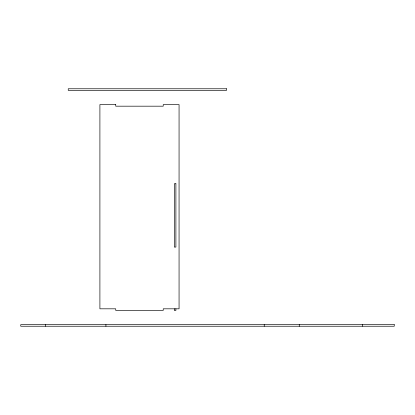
<?xml version="1.0" encoding="UTF-8"?>
<svg xmlns="http://www.w3.org/2000/svg" width="415" height="415" viewBox="0 0 415 415"><rect width="100%" height="100%" fill="white"/><g stroke="black" fill="none" stroke-linecap="round" stroke-linejoin="round"><path stroke-width="0.62" d="M362.586 324.649L362.586 326.232M299.262 324.649L299.262 326.232M264.231 324.649L264.231 326.232M175.898 308.817L175.898 310.404L174.31 310.404L174.31 308.817M105.924 324.649L105.924 326.232M45.448 324.649L45.448 326.232M226.554 88.769L68.242 88.769L68.242 90.351L226.554 90.351L226.554 88.769M115.738 104.596L99.906 104.596L99.906 308.817L115.738 308.817L115.738 310.404L163.23 310.404L163.23 308.817L179.062 308.817L179.062 104.596L163.23 104.596L163.23 106.183L115.738 106.183L115.738 104.596M175.898 183.752L174.31 183.752L174.31 247.075L175.898 247.075L175.898 183.752M394.25 324.649L20.75 324.649L20.75 326.232L394.25 326.232L394.25 324.649"/></g></svg>
